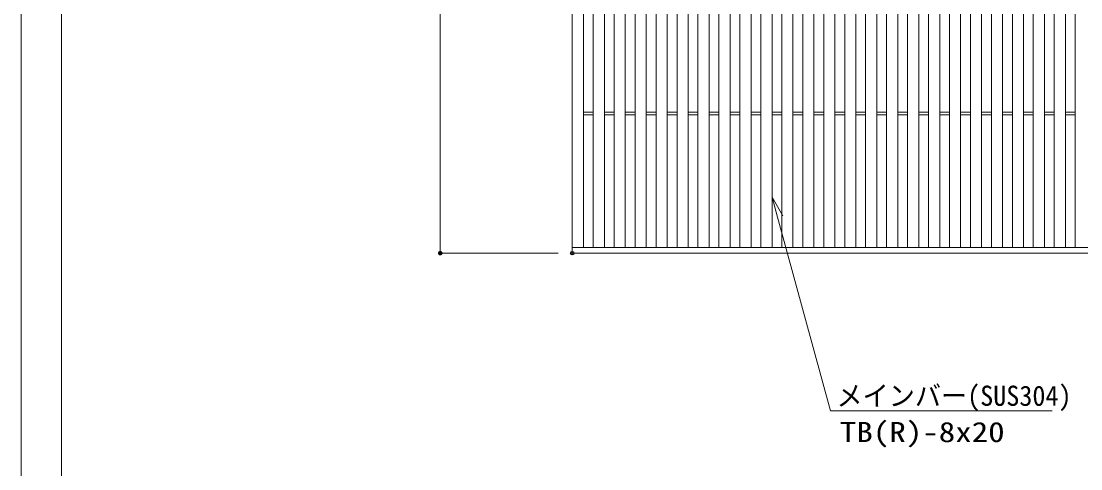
# Model space of a CAD drawing. Units: millimetres on the paper. Extents: x -216 to 216, y -153 to 153.
# Drawn here: x -215.3 to -63.7, y -9.4 to 54.8 of the extents above; entities that cross this region are included whole.
import ezdxf
from ezdxf.enums import TextEntityAlignment as Align

# ---------------------------------------------------------------- set-up
doc = ezdxf.new("R2010")
doc.units = ezdxf.units.MM
doc.header["$PDMODE"] = 32
doc.header["$PDSIZE"] = 0.5
for name, color, linetype, lineweight in [('0-0_A1FRAME', 1, 'Continuous', 9), ('0-2_寸法', 4, 'Continuous', 9), ('0-3_0', 7, 'Continuous', 9), ('0-6_蓋', 3, 'Continuous', 9)]:
    doc.layers.add(name, color=color, linetype=linetype, lineweight=lineweight)
doc.layers.add('0-4_Defpoints', color=7, linetype='Continuous')
doc.styles.add('ＭＳ ゴシック', font='')
doc.styles.get('ＭＳ ゴシック').set_extended_font_data('MS Gothic')

# ---------------------------------------------------------------- blocks, each defined once
blk = doc.blocks.new('_Dot')
at = {"layer": '0-3_0'}
for p, q in [((-0.5, 0), (-1, 0)), ((0.489, 0.1), (-0.489, 0.1)), ((0.399, 0.3), (-0.399, 0.3)), ((0.458, -0.199), (-0.458, -0.199)), ((0.3, -0.399), (-0.3, -0.399))]:
    blk.add_line(p, q, dxfattribs=at)
for points in [[(0.5, 0), (0.496, 0.063), (0.484, 0.124), (0.465, 0.184), (0.438, 0.241), (0.405, 0.294), (0.364, 0.342), (0.319, 0.385), (0.268, 0.422), (0.213, 0.452), (0.155, 0.476), (0.094, 0.491), (0.031, 0.499), (-0.031, 0.499), (-0.094, 0.491), (-0.155, 0.476), (-0.213, 0.452), (-0.268, 0.422), (-0.319, 0.385), (-0.364, 0.342), (-0.405, 0.294), (-0.438, 0.241), (-0.465, 0.184), (-0.484, 0.124), (-0.496, 0.063), (-0.5, 0), (0, 0)], [(-0.5, 0), (-0.496, -0.063), (-0.484, -0.124), (-0.465, -0.184), (-0.438, -0.241), (-0.405, -0.294), (-0.364, -0.342), (-0.319, -0.385), (-0.268, -0.422), (-0.213, -0.452), (-0.155, -0.476), (-0.094, -0.491), (-0.031, -0.499), (0.031, -0.499), (0.094, -0.491), (0.155, -0.476), (0.213, -0.452), (0.268, -0.422), (0.319, -0.385), (0.364, -0.342), (0.405, -0.294), (0.438, -0.241), (0.465, -0.184), (0.484, -0.124), (0.496, -0.063), (0.5, 0), (0, 0)]]:
    blk.add_lwpolyline(points, close=True, dxfattribs=at)
blk = doc.blocks.new('MLeader1')
at = {"layer": '0-2_寸法'}
for p, q in [((-107.85, 29.558), (-107.06, 26.664)), ((-99.134, -1.059), (-67.754, -1.059))]:
    blk.add_line(p, q, dxfattribs=at)
for points in [[(-107.836, 26.452), (-107.85, 29.558), (-106.285, 26.875)], [(-107.06, 26.664), (-99.494, -1.059), (-99.134, -1.059)]]:
    blk.add_lwpolyline(points, dxfattribs=at)
at = {"layer": '0-2_寸法', "style": 'ＭＳ ゴシック'}
for s, width, p in [('メインバー(SUS304)', 0.95, (-98.634, -1.214)), ('TB(R)-8x20', 1.2, (-98.134, -6.414))]:
    blk.add_text(s, height=2.889, dxfattribs=dict(at, width=width)).set_placement(p, align=Align.BOTTOM_LEFT)

msp = doc.modelspace()

# ---------------------------------------------------------------- linework, layer by layer
at = {"layer": '0-0_A1FRAME'}
msp.add_line((-209.583, 150.486), (-209.583, -150.496), dxfattribs=at)
msp.add_lwpolyline([(-215.33, 152.642), (-215.33, -152.651), (215.33, -152.651), (215.33, 152.642)], close=True, dxfattribs=at)
at = {"layer": '0-2_寸法'}
for p, q in [((-155.338, 22.015), (-155.338, 101.015)), ((-138.45, 21.515), (-155.338, 21.515))]:
    msp.add_line(p, q, dxfattribs=at)
at = {"layer": '0-4_Defpoints'}
msp.add_point((-136.45, 21.515), dxfattribs=at)
at = {"layer": '0-6_蓋'}
for p, q in [((-136.45, 21.515), (-136.45, 101.515)), ((-134.85, 22.315), (-134.85, 100.715)), ((-133.45, 22.315), (-133.45, 100.715)), ((-131.85, 22.315), (-131.85, 100.715)), ((-130.45, 22.315), (-130.45, 100.715)), ((-128.85, 22.315), (-128.85, 100.715)), ((-127.45, 22.315), (-127.45, 100.715)), ((-125.85, 22.315), (-125.85, 100.715)), ((-124.45, 22.315), (-124.45, 100.715)), ((-122.85, 22.315), (-122.85, 100.715)), ((-121.45, 22.315), (-121.45, 100.715)), ((-119.85, 22.315), (-119.85, 100.715)), ((-118.45, 22.315), (-118.45, 100.715)), ((-116.85, 22.315), (-116.85, 100.715)), ((-115.45, 22.315), (-115.45, 100.715)), ((-113.85, 22.315), (-113.85, 100.715)), ((-112.45, 22.315), (-112.45, 100.715)), ((-110.85, 22.315), (-110.85, 100.715)), ((-109.45, 22.315), (-109.45, 100.715)), ((-107.85, 22.315), (-107.85, 100.715)), ((-106.45, 22.315), (-106.45, 100.715)), ((-104.85, 22.315), (-104.85, 100.715)), ((-103.45, 22.315), (-103.45, 100.715)), ((-101.85, 22.315), (-101.85, 100.715)), ((-100.45, 22.315), (-100.45, 100.715)), ((-98.85, 22.315), (-98.85, 100.715)), ((-97.45, 22.315), (-97.45, 100.715)), ((-95.85, 22.315), (-95.85, 100.715)), ((-94.45, 22.315), (-94.45, 100.715)), ((-92.85, 22.315), (-92.85, 100.715)), ((-91.45, 22.315), (-91.45, 100.715)), ((-89.85, 22.315), (-89.85, 100.715)), ((-88.45, 22.315), (-88.45, 100.715)), ((-86.85, 22.315), (-86.85, 100.715)), ((-85.45, 22.315), (-85.45, 100.715)), ((-83.85, 22.315), (-83.85, 100.715)), ((-82.45, 22.315), (-82.45, 100.715)), ((-80.85, 22.315), (-80.85, 100.715)), ((-79.45, 22.315), (-79.45, 100.715)), ((-77.85, 22.315), (-77.85, 100.715)), ((-76.45, 22.315), (-76.45, 100.715)), ((-74.85, 22.315), (-74.85, 100.715)), ((-73.45, 22.315), (-73.45, 100.715)), ((-71.85, 22.315), (-71.85, 100.715)), ((-70.45, 22.315), (-70.45, 100.715)), ((-68.85, 22.315), (-68.85, 100.715)), ((-67.45, 22.315), (-67.45, 100.715)), ((-65.85, 22.315), (-65.85, 100.715)), ((-64.45, 22.315), (-64.45, 100.715)), ((-134.85, 41.715), (-133.45, 41.715)), ((-134.85, 41.315), (-133.45, 41.315)), ((-131.85, 41.715), (-130.45, 41.715)), ((-131.85, 41.315), (-130.45, 41.315)), ((-128.85, 41.715), (-127.45, 41.715)), ((-128.85, 41.315), (-127.45, 41.315)), ((-125.85, 41.715), (-124.45, 41.715)), ((-125.85, 41.315), (-124.45, 41.315)), ((-122.85, 41.715), (-121.45, 41.715)), ((-122.85, 41.315), (-121.45, 41.315)), ((-119.85, 41.715), (-118.45, 41.715)), ((-119.85, 41.315), (-118.45, 41.315)), ((-116.85, 41.715), (-115.45, 41.715)), ((-116.85, 41.315), (-115.45, 41.315)), ((-113.85, 41.715), (-112.45, 41.715)), ((-113.85, 41.315), (-112.45, 41.315)), ((-110.85, 41.715), (-109.45, 41.715)), ((-110.85, 41.315), (-109.45, 41.315)), ((-107.85, 41.715), (-106.45, 41.715)), ((-107.85, 41.315), (-106.45, 41.315)), ((-104.85, 41.715), (-103.45, 41.715)), ((-104.85, 41.315), (-103.45, 41.315)), ((-101.85, 41.715), (-100.45, 41.715)), ((-101.85, 41.315), (-100.45, 41.315)), ((-98.85, 41.715), (-97.45, 41.715)), ((-98.85, 41.315), (-97.45, 41.315)), ((-95.85, 41.715), (-94.45, 41.715)), ((-95.85, 41.315), (-94.45, 41.315)), ((-92.85, 41.715), (-91.45, 41.715)), ((-92.85, 41.315), (-91.45, 41.315)), ((-89.85, 41.715), (-88.45, 41.715)), ((-89.85, 41.315), (-88.45, 41.315)), ((-86.85, 41.715), (-85.45, 41.715)), ((-86.85, 41.315), (-85.45, 41.315)), ((-83.85, 41.715), (-82.45, 41.715)), ((-83.85, 41.315), (-82.45, 41.315)), ((-80.85, 41.715), (-79.45, 41.715)), ((-80.85, 41.315), (-79.45, 41.315)), ((-77.85, 41.715), (-76.45, 41.715)), ((-77.85, 41.315), (-76.45, 41.315)), ((-74.85, 41.715), (-73.45, 41.715)), ((-74.85, 41.315), (-73.45, 41.315)), ((-71.85, 41.715), (-70.45, 41.715)), ((-71.85, 41.315), (-70.45, 41.315)), ((-68.85, 41.715), (-67.45, 41.715)), ((-68.85, 41.315), (-67.45, 41.315)), ((-65.85, 41.715), (-64.45, 41.715)), ((-65.85, 41.315), (-64.45, 41.315)), ((-136.45, 22.315), (63.15, 22.315))]:
    msp.add_line(p, q, dxfattribs=at)
msp.add_lwpolyline([(-136.45, 21.515), (63.15, 21.515), (63.15, 101.515)], dxfattribs=at)

# ---------------------------------------------------------------- block references
at = {"layer": '0-2_寸法'}
msp.add_blockref('MLeader1', (0, 0), dxfattribs=at)
at = {"layer": '0-2_寸法', "xscale": 0.5, "yscale": 0.5, "rotation": 270}
msp.add_blockref('_Dot', (-155.338, 21.515), dxfattribs=at)

doc.saveas('drawing.dxf')
